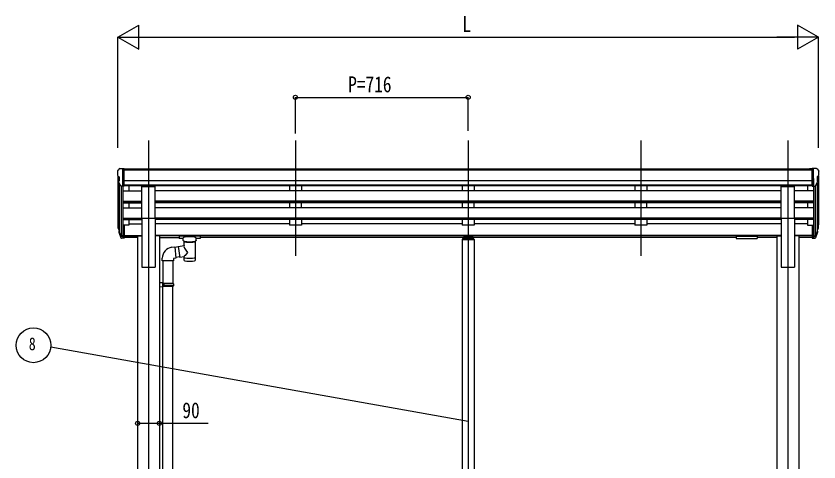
# Model space of a CAD drawing. Units: millimetres, scale not verified. Extents: x -10512 to 10512, y -7425 to 7425.
# Drawn here: x -2109 to 1219, y -2458 to -610 of the extents above; entities that cross this region are included whole.
import ezdxf
from ezdxf.enums import TextEntityAlignment as Align

# ---------------------------------------------------------------- set-up
doc = ezdxf.new("R2010")
doc.units = ezdxf.units.MM
doc.header["$LTSCALE"] = 30
for name, color, linetype in [('0-3_YKK_12', 2, 'Continuous'), ('0-4_YKK_13', 4, 'Continuous'), ('0-5_YKK_A1', 4, 'Continuous'), ('0-6_YKK_D', 6, 'Continuous')]:
    doc.layers.add(name, color=color, linetype=linetype)
doc.styles.add('ＭＳ ゴシック', font='')
doc.styles.get('ＭＳ ゴシック').set_extended_font_data('MS Gothic')

msp = doc.modelspace()

# ---------------------------------------------------------------- linework, layer by layer
at = {"layer": '0-3_YKK_12'}
for p, q in [((-950.74, -1126.46), (-950.74, -1603.98)), ((-234.74, -1126.46), (-234.74, -1603.98)), ((481.26, -1126.46), (481.26, -1603.98)), ((-234.74, -1530.87), (-234.74, -3957.73))]:
    msp.add_line(p, q, dxfattribs=at)
for points in [[(-1559.74, -1126.46), (-1559.74, -3650.86), (-1559.74, -4050.86), (-1559.74, -4300.86)], [(1090.26, -1126.46), (1090.26, -4050.86), (1090.26, -4300.86)]]:
    msp.add_lwpolyline(points, dxfattribs=at)
at = {"layer": '0-4_YKK_13'}
for p, q in [((-1688.74, -1252.22), (-1688.74, -1252.85)), ((-1681.83, -1243.41), (-1685.89, -1249.22)), ((-1678.74, -1242.85), (-1681.07, -1242.99)), ((-1678.74, -1242.85), (-1660.24, -1242.85)), ((-1666.74, -1315.83), (-1666.74, -1242.85)), ((-1660.24, -1242.85), (-1650.24, -1242.93)), ((-1660.24, -1314.83), (-1660.24, -1242.85)), ((-1650.24, -1244.45), (-1650.24, -1242.93)), ((1190.76, -1242.85), (1180.76, -1242.93)), ((1180.76, -1244.45), (1180.76, -1242.93)), ((1190.76, -1314.83), (1190.76, -1242.85)), ((1209.26, -1242.85), (1190.76, -1242.85)), ((1197.26, -1315.83), (1197.26, -1242.85)), ((1209.26, -1242.85), (1211.6, -1242.99)), ((1212.35, -1243.41), (1216.42, -1249.22)), ((1219.26, -1252.22), (1219.26, -1252.85)), ((-1686.2, -1274.03), (-1680.89, -1277.1)), ((-1680.74, -1277.36), (-1680.74, -1293.64)), ((1211.26, -1277.36), (1211.26, -1293.64)), ((1216.73, -1274.03), (1211.41, -1277.1)), ((-1674.36, -1314.02), (-1683.36, -1298.42)), ((-1666.74, -1315.83), (-1671.95, -1315.51)), ((-1660.24, -1314.83), (-1666.74, -1314.83)), ((-1532.24, -1448.29), (-1532.24, -1316.49)), ((1117.76, -1448.29), (1117.76, -1316.49)), ((1190.76, -1314.83), (1197.26, -1314.83)), ((1197.26, -1315.83), (1202.47, -1315.51)), ((1204.89, -1314.02), (1213.89, -1298.42)), ((-1587.24, -1448.29), (-1532.24, -1448.29)), ((1062.76, -1448.29), (1117.76, -1448.29)), ((-1685.64, -1490.76), (-1681.76, -1498.71)), ((-1685.04, -1489.38), (-1681.76, -1496.45)), ((-1666.74, -1476.57), (-1666.74, -1531.34)), ((-1660.24, -1476.57), (-1666.74, -1476.57)), ((-1660.24, -1476.57), (-1660.24, -1530.6)), ((1190.76, -1476.57), (1190.76, -1530.6)), ((1190.76, -1476.57), (1197.26, -1476.57)), ((1197.26, -1476.57), (1197.26, -1531.34)), ((1215.57, -1489.38), (1212.29, -1496.45)), ((1216.17, -1490.76), (1212.29, -1498.71)), ((-1683.33, -1502.03), (-1682.99, -1506.44)), ((-1682.99, -1506.44), (-1674.18, -1529.99)), ((-1682.37, -1505.87), (-1674.18, -1522.05)), ((-1673.17, -1520.92), (-1680.93, -1505.52)), ((-1666.74, -1521.6), (-1671.87, -1521.6)), ((-1666.74, -1523.41), (-1671.58, -1523.41)), ((-1660.24, -1516.7), (-1666.74, -1516.7)), ((-1660.24, -1521.58), (-1666.74, -1521.58)), ((-1660.24, -1530.6), (-1666.74, -1530.6)), ((-1432.74, -1521.15), (-1432.74, -1531.91)), ((-1347.74, -1520.49), (-1430.74, -1520.49)), ((-1347.74, -1522.66), (-1430.74, -1522.66)), ((-1416.24, -1539.38), (-1416.24, -1529.11)), ((-1362.24, -1539.38), (-1362.24, -1529.11)), ((-1345.74, -1521.15), (-1345.74, -1531.91)), ((-1345.74, -1521.34), (-1345.74, -1522.88)), ((-257.24, -1530.4), (-257.24, -1534.86)), ((-254.74, -1527.83), (-253.24, -1527.83)), ((-254.74, -1530.34), (-254.74, -1534.86)), ((-254.74, -1530.34), (-253.24, -1530.34)), ((-216.24, -1521.91), (-253.24, -1521.91)), ((-253.24, -1521.91), (-253.24, -1530.34)), ((-253.24, -1524.4), (-216.24, -1524.4)), ((-250.64, -1526.83), (-250.64, -1527.31)), ((-247.19, -1528.72), (-247.19, -1529.05)), ((-245.23, -1528.4), (-245.23, -1528.73)), ((-244.74, -1527.48), (-244.74, -1530.17)), ((-244.25, -1528.4), (-244.25, -1528.73)), ((-242.29, -1529.05), (-242.29, -1528.72)), ((-238.84, -1526.83), (-238.84, -1527.31)), ((-230.64, -1526.83), (-230.64, -1527.31)), ((-227.19, -1528.72), (-227.19, -1529.05)), ((-225.23, -1528.4), (-225.23, -1528.73)), ((-224.74, -1527.48), (-224.74, -1530.17)), ((-224.25, -1528.4), (-224.25, -1528.73)), ((-222.29, -1529.05), (-222.29, -1528.72)), ((-218.84, -1526.83), (-218.84, -1527.31)), ((-216.24, -1521.91), (-216.24, -1530.34)), ((-216.24, -1527.83), (-214.74, -1527.83)), ((-216.24, -1530.34), (-214.74, -1530.34)), ((-214.74, -1530.34), (-214.74, -1534.86)), ((-212.24, -1534.86), (-212.24, -1530.4)), ((876.26, -1521.15), (876.26, -1531.91)), ((876.26, -1521.34), (876.26, -1522.88)), ((878.26, -1520.49), (961.26, -1520.49)), ((878.26, -1522.66), (961.26, -1522.66)), ((963.26, -1521.15), (963.26, -1531.91)), ((1190.76, -1516.7), (1197.26, -1516.7)), ((1190.76, -1521.58), (1197.26, -1521.58)), ((1190.76, -1530.6), (1197.26, -1530.6)), ((1197.26, -1521.6), (1202.4, -1521.6)), ((1197.26, -1523.41), (1202.11, -1523.41)), ((1203.7, -1520.92), (1211.45, -1505.52)), ((1212.9, -1505.87), (1204.71, -1522.05)), ((1213.52, -1506.44), (1204.71, -1529.99)), ((1213.86, -1502.03), (1213.52, -1506.44)), ((-1666.74, -1531.34), (-1671.58, -1531.34)), ((-1437.36, -1565.36), (-1412.14, -1561.45)), ((-1416.24, -1532.57), (-1430.74, -1532.57)), ((-1412.14, -1561.45), (-1412.14, -1543.87)), ((-1366.34, -1543.88), (-1366.32, -1624.17)), ((-1347.74, -1532.57), (-1362.24, -1532.57)), ((-260.24, -1536.36), (-260.24, -1537.86)), ((-209.24, -1537.86), (-260.24, -1537.86)), ((-210.74, -1534.86), (-258.74, -1534.86)), ((-254.74, -1532.24), (-214.74, -1532.24)), ((-209.24, -1536.36), (-209.24, -1537.86)), ((878.26, -1532.57), (961.26, -1532.57)), ((1197.26, -1531.34), (1202.11, -1531.34)), ((-1463.1, -1568.92), (-1450.58, -1567.36)), ((-1437.07, -1567.24), (-1450.41, -1569.31)), ((-1437.36, -1565.36), (-1430.34, -1610.62)), ((-1502.5, -1624.93), (-1502.5, -1614.02)), ((-1456.5, -1624.93), (-1502.5, -1624.93)), ((-1500.54, -1624.93), (-1500.54, -1716.23)), ((-1458.54, -1624.93), (-1458.54, -1718.79)), ((-1430.63, -1608.74), (-1446.74, -1611.24)), ((-1412.14, -1607.8), (-1430.34, -1610.62)), ((-1412.15, -1624.17), (-1412.14, -1607.55)), ((-1498.54, -1716.29), (-1514.54, -1715.82)), ((-1514.54, -1715.82), (-1514.54, -1733.76)), ((-1498.54, -1718.29), (-1500.54, -1718.29)), ((-1457.54, -1718.79), (-1500.54, -1718.79)), ((-1456.54, -1720.79), (-1500.54, -1720.79)), ((-1456.54, -1728.79), (-1500.54, -1728.79)), ((-1498.54, -1718.29), (-1498.54, -1716.29)), ((-1496.06, -1720.79), (-1495.63, -1718.79)), ((-1456.54, -1720.79), (-1457.54, -1718.79)), ((-1456.54, -1728.79), (-1457.54, -1730.79)), ((-1456.54, -1720.79), (-1456.54, -1728.79)), ((-1498.54, -1733.29), (-1514.54, -1733.76)), ((-1457.54, -1730.79), (-1500.54, -1730.79)), ((-1500.54, -2575.49), (-1500.54, -1733.35)), ((-1498.54, -1733.29), (-1498.54, -1731.29)), ((-1458.54, -2578.04), (-1458.54, -1730.79))]:
    msp.add_line(p, q, dxfattribs=at)
for points in [[(-1587.24, -1448.29), (-1587.24, -1316.49), (-1532.24, -1316.49)], [(1062.76, -1448.29), (1062.76, -1316.49), (1117.76, -1316.49)], [(-1430.74, -1520.49), (-1431.09, -1520.49), (-1431.62, -1520.52), (-1432.07, -1520.57), (-1432.37, -1520.64), (-1432.54, -1520.74), (-1432.66, -1520.88), (-1432.73, -1521.06), (-1432.74, -1521.15)], [(-1345.74, -1521.15), (-1345.77, -1520.95), (-1345.86, -1520.82), (-1345.96, -1520.72), (-1346.06, -1520.66), (-1346.18, -1520.62), (-1346.47, -1520.56), (-1346.96, -1520.51), (-1347.5, -1520.49), (-1347.74, -1520.49)], [(-246.21, -1528.95), (-246.01, -1528.98), (-245.94, -1528.98), (-245.83, -1528.98), (-245.66, -1528.97), (-245.51, -1528.95), (-245.39, -1528.91), (-245.3, -1528.85), (-245.24, -1528.79)], [(-244.23, -1528.79), (-244.17, -1528.85), (-244.08, -1528.91), (-243.96, -1528.95), (-243.81, -1528.97), (-243.64, -1528.98), (-243.53, -1528.98), (-243.46, -1528.98), (-243.27, -1528.95)], [(-226.21, -1528.95), (-226.01, -1528.98), (-225.94, -1528.98), (-225.83, -1528.98), (-225.66, -1528.97), (-225.51, -1528.95), (-225.39, -1528.91), (-225.3, -1528.85), (-225.24, -1528.79)], [(-224.23, -1528.79), (-224.17, -1528.85), (-224.08, -1528.91), (-223.96, -1528.95), (-223.81, -1528.97), (-223.64, -1528.98), (-223.53, -1528.98), (-223.46, -1528.98), (-223.27, -1528.95)], [(876.26, -1521.15), (876.3, -1520.95), (876.38, -1520.82), (876.48, -1520.72), (876.58, -1520.66), (876.7, -1520.62), (877, -1520.56), (877.49, -1520.51), (878.03, -1520.49), (878.26, -1520.49)], [(961.26, -1520.49), (961.62, -1520.49), (962.15, -1520.52), (962.6, -1520.57), (962.9, -1520.64), (963.07, -1520.74), (963.19, -1520.88), (963.26, -1521.06), (963.26, -1521.15)], [(-1430.74, -1532.57), (-1431.09, -1532.57), (-1431.62, -1532.54), (-1432.07, -1532.49), (-1432.37, -1532.42), (-1432.54, -1532.32), (-1432.66, -1532.18), (-1432.73, -1532), (-1432.74, -1531.91)], [(-1412.14, -1543.87), (-1412.37, -1543.78), (-1413.72, -1543.04), (-1414.84, -1542.19), (-1415.59, -1541.33), (-1416.06, -1540.43), (-1416.23, -1539.54)], [(-1362.28, -1539.32), (-1362.25, -1539.68), (-1362.5, -1540.64), (-1363.02, -1541.52), (-1363.82, -1542.36), (-1364.94, -1543.16), (-1366.34, -1543.88)], [(-1345.74, -1531.91), (-1345.77, -1532.1), (-1345.86, -1532.24), (-1345.96, -1532.34), (-1346.06, -1532.4), (-1346.18, -1532.44), (-1346.47, -1532.5), (-1346.96, -1532.55), (-1347.5, -1532.57), (-1347.74, -1532.57)], [(876.26, -1531.91), (876.3, -1532.1), (876.38, -1532.24), (876.48, -1532.34), (876.58, -1532.4), (876.7, -1532.44), (877, -1532.5), (877.49, -1532.55), (878.03, -1532.57), (878.26, -1532.57)], [(961.26, -1532.57), (961.62, -1532.57), (962.15, -1532.54), (962.6, -1532.49), (962.9, -1532.42), (963.07, -1532.32), (963.19, -1532.18), (963.26, -1532), (963.26, -1531.91)], [(-1450.58, -1567.36), (-1446.57, -1613.19), (-1456.5, -1614.93), (-1456.5, -1624.93)], [(-1498.54, -1731.29), (-1500.54, -1731.29), (-1500.54, -1718.29)], [(-1496.06, -1720.79), (-1496.06, -1728.79), (-1495.63, -1730.79)]]:
    msp.add_lwpolyline(points, dxfattribs=at)
for centre, radius, start, end in [((-1685.74, -1252.22), 3, 93, 180), ((-1486.74, -1252.85), 202, 180, 184.94904), ((-1681.01, -1243.99), 1, 93.5, 145), ((1211.54, -1243.99), 1, 35, 86.5), ((1216.26, -1252.22), 3, 0, 87), ((1017.26, -1252.85), 202, 355.05096, 0), ((-1681.83, -1269.66), 6.18, 185.7035, 224.99897), ((-1680.77, -1296.92), 3, 94.7167, 210), ((-1681.04, -1293.64), 0.3, 274.7167, 0), ((-1681.04, -1277.36), 0.3, 0, 60), ((1211.56, -1277.36), 0.3, 120, 180), ((1211.56, -1293.64), 0.3, 180, 265.2833), ((1211.29, -1296.92), 3, 330, 85.2833), ((1212.36, -1269.66), 6.18, 315.00103, 354.2965), ((-1671.76, -1312.52), 3, 210, 266.5), ((1202.29, -1312.52), 3, 273.5, 330), ((-1657.55, -1481.64), 29.53, 186.50806, 197.98144), ((-1656.15, -1479.88), 30.41, 187.1552, 198.19734), ((1186.68, -1479.88), 30.41, 341.80266, 352.8448), ((1188.08, -1481.64), 29.53, 342.01856, 353.49194), ((-258.74, -1536.36), 1.5, 90, 180), ((-210.74, -1536.36), 1.5, 0, 90), ((-1456.59, -1614.37), 45.91, 98.14944, 179.55845)]:
    msp.add_arc(centre, radius, start, end, dxfattribs=at)
for centre, major_axis, ratio, start_param, end_param in [((-1598.08, -1482.07), (-89.06, 1.43), 0.57596, 6.1962358, 6.3678173), ((-1598.87, -1475.4), (87.93, 4.42), 0.541684, 3.0659337, 3.2228513), ((1129.4, -1475.4), (-87.93, 4.42), 0.541684, 3.060334, 3.2172517), ((1128.61, -1482.07), (89.06, 1.43), 0.57596, 6.1985533, 6.3701348), ((-1682.02, -1502.03), (1.3, 0), 0.90356, 1.3700892, 3.347195), ((-1596.1, -1485.84), (-89.07, 0), 0.90356, 0.2056023, 0.2515348), ((-1596.82, -1481.98), (-88.05, 0), 0.90356, 0.2662965, 0.3003836), ((-1671.58, -1520.7), (-3, 0), 0.90356, 0.5235988, 1.5707963), ((-1671.58, -1528.63), (3, 0), 0.90356, 3.6651914, 4.712389), ((-1671.87, -1520.25), (-1.5, 0), 0.90356, 0.5235988, 1.5707963), ((-1430.74, -1522.88), (-2, 0), 0.109601, 4.712389, 6.2831853), ((-1389.24, -1529.11), (-27, 0), 0.122176, 3.1415927, 6.2831853), ((-1347.74, -1522.88), (-2, 0), 0.109601, 3.1415927, 4.712389), ((-254.74, -1530.4), (0, 2.57), 0.97237, 6.2831853, 7.8539816), ((-244.74, -1526.83), (5.9, 0), 0.342073, 0, 3.1415927), ((-244.74, -1521.55), (8.02, 0), 0.939674, 4.4018361, 4.5279947), ((-244.74, -1521.88), (8.02, 0), 0.939674, 4.4018361, 4.5279947), ((-244.74, -1520.88), (8.02, 0), 0.939674, 4.6512338, 4.7735441), ((-244.74, -1521.55), (-8.02, 0), 0.939674, 1.7551906, 1.8813492), ((-244.74, -1521.88), (-8.02, 0), 0.939674, 1.7551906, 1.8813492), ((-224.74, -1526.83), (5.9, 0), 0.342073, 0, 3.1415927), ((-224.74, -1521.55), (8.02, 0), 0.939674, 4.4018361, 4.5279947), ((-224.74, -1521.88), (8.02, 0), 0.939674, 4.4018361, 4.5279947), ((-224.74, -1520.88), (8.02, 0), 0.939674, 4.6512338, 4.7735441), ((-224.74, -1521.55), (-8.02, 0), 0.939674, 1.7551906, 1.8813492), ((-224.74, -1521.88), (-8.02, 0), 0.939674, 1.7551906, 1.8813492), ((-214.74, -1530.4), (0, 2.57), 0.97237, 4.712389, 6.2831853), ((878.26, -1522.88), (2, 0), 0.109601, 1.5707963, 3.1415927), ((961.26, -1522.88), (2, 0), 0.109601, 0, 1.5707963), ((1202.11, -1520.7), (3, 0), 0.90356, 4.712389, 5.7595865), ((1202.11, -1528.63), (-3, 0), 0.90356, 1.5707963, 2.6179939), ((1202.4, -1520.25), (1.5, 0), 0.90356, 4.712389, 5.7595865), ((1127.35, -1481.98), (88.05, 0), 0.90356, 5.9828017, 6.0168888), ((1212.55, -1502.03), (-1.3, 0), 0.90356, 2.9359903, 4.9130961), ((1126.63, -1485.84), (89.07, 0), 0.90356, 6.0316505, 6.077583), ((-1400.24, -1539.38), (-16, 0), 0.361356, 0, 0.0194874), ((-1389.24, -1587.99), (22.81, -26.62), 0.234429, 3.1563334, 4.5976381), ((-1389.22, -1544.33), (-22.92, 0.42), 0.07247, 0.0008089, 1.5716053), ((-1389.22, -1545.96), (-22.92, 0.42), 0.07247, 0.0008089, 1.5716053), ((-1389.25, -1544.33), (22.91, 0.42), 0.072511, 4.711586, 6.2823824), ((-1389.25, -1545.96), (22.91, 0.42), 0.072511, 4.711586, 6.2823824), ((-1391.79, -1585.35), (-20.32, -22.25), 0.045535, 4.9756507, 6.2441899), ((-1389.24, -1624.17), (-22.92, 0), 0.101955, 6.2829723, 9.4248207), ((-1389.24, -1611.73), (-22.91, 0), 0.122865, 6.2831853, 9.424778)]:
    msp.add_ellipse(centre, major_axis=major_axis, ratio=ratio, start_param=start_param, end_param=end_param, dxfattribs=at)
for centre in [(-244.74, -1527.31), (-224.74, -1527.31)]:
    msp.add_ellipse(centre, major_axis=(5.9, 0), ratio=0.342073, dxfattribs=at)
at = {"layer": '0-5_YKK_A1'}
for p, q in [((1190.76, -1244.45), (-1660.24, -1244.45)), ((1190.76, -1249.67), (-1660.24, -1249.67)), ((-1686.74, -1273.42), (-1686.74, -1476.21)), ((-1666.74, -1283.95), (-1666.74, -1476.57)), ((1190.76, -1293.2), (-1660.24, -1293.2)), ((1197.26, -1283.95), (1197.26, -1476.57)), ((1217.26, -1273.42), (1217.26, -1476.21)), ((-1681.76, -1301.19), (-1681.76, -1502.91)), ((-1672.74, -1315.36), (-1672.74, -1521.35)), ((1190.76, -1311.05), (-1660.24, -1311.05)), ((1190.76, -1314.3), (-1660.24, -1314.3)), ((-1641.74, -1314.3), (-1641.74, -1334.88)), ((-975.74, -1314.4), (-975.74, -1334.88)), ((-925.74, -1314.4), (-925.74, -1334.88)), ((-259.74, -1314.4), (-259.74, -1334.88)), ((-209.74, -1314.4), (-209.74, -1334.88)), ((456.26, -1314.4), (456.26, -1334.88)), ((506.26, -1314.4), (506.26, -1334.88)), ((1172.26, -1314.3), (1172.26, -1334.88)), ((1203.27, -1315.36), (1203.27, -1521.35)), ((1212.29, -1301.19), (1212.29, -1502.91)), ((-1666.74, -1334.88), (-1587.24, -1334.88)), ((1062.76, -1334.88), (-1532.24, -1334.88)), ((-925.74, -1334.88), (-975.74, -1334.88)), ((-209.74, -1334.88), (-259.74, -1334.88)), ((506.26, -1334.88), (456.26, -1334.88)), ((1197.26, -1334.88), (1117.76, -1334.88)), ((-1666.74, -1378.24), (-1587.24, -1378.24)), ((-1666.74, -1379.74), (-1587.24, -1379.74)), ((-1666.74, -1384.05), (-1587.24, -1384.05)), ((-1641.74, -1384.05), (-1641.74, -1404.98)), ((1062.76, -1378.24), (-1532.24, -1378.24)), ((1062.76, -1379.74), (-1532.24, -1379.74)), ((1062.76, -1384.05), (-1532.24, -1384.05)), ((-975.74, -1384.05), (-975.74, -1404.98)), ((-925.74, -1404.98), (-925.74, -1384.05)), ((-259.74, -1384.05), (-259.74, -1404.98)), ((-209.74, -1404.98), (-209.74, -1384.05)), ((456.26, -1384.05), (456.26, -1404.98)), ((506.26, -1404.98), (506.26, -1384.05)), ((1197.26, -1378.24), (1117.76, -1378.24)), ((1197.26, -1379.74), (1117.76, -1379.74)), ((1197.26, -1384.05), (1117.76, -1384.05)), ((1172.26, -1384.05), (1172.26, -1404.98)), ((-1666.74, -1404.98), (-1587.24, -1404.98)), ((1062.76, -1404.98), (-1532.24, -1404.98)), ((-925.74, -1404.98), (-975.74, -1404.98)), ((-209.74, -1404.98), (-259.74, -1404.98)), ((506.26, -1404.98), (456.26, -1404.98)), ((1197.26, -1404.98), (1117.76, -1404.98)), ((-1666.74, -1448.34), (-1587.24, -1448.34)), ((-1666.74, -1449.84), (-1587.24, -1449.84)), ((-1666.74, -1454.16), (-1587.24, -1454.16)), ((-1641.74, -1454.16), (-1641.74, -1477.2)), ((-1587.24, -1448.29), (-1587.24, -1650.86)), ((-1532.24, -1448.29), (-1532.24, -1650.86)), ((1062.76, -1448.34), (-1532.24, -1448.34)), ((1062.76, -1449.84), (-1532.24, -1449.84)), ((1062.76, -1454.16), (-1532.24, -1454.16)), ((-975.74, -1454.16), (-975.74, -1477.2)), ((-925.74, -1454.16), (-925.74, -1477.2)), ((-259.74, -1454.16), (-259.74, -1477.2)), ((-209.74, -1454.16), (-209.74, -1477.2)), ((456.26, -1454.16), (456.26, -1477.2)), ((506.26, -1454.16), (506.26, -1477.2)), ((1117.76, -1448.29), (1117.76, -1650.86)), ((1197.26, -1448.34), (1117.76, -1448.34)), ((1197.26, -1449.84), (1117.76, -1449.84)), ((1197.26, -1454.16), (1117.76, -1454.16)), ((1172.26, -1454.16), (1172.26, -1477.2)), ((-1641.74, -1477.2), (-1660.24, -1477.2)), ((-1641.74, -1472.26), (-1587.24, -1472.26)), ((-975.74, -1472.26), (-1532.24, -1472.26)), ((-925.74, -1477.2), (-975.74, -1477.2)), ((-259.74, -1472.26), (-925.74, -1472.26)), ((-209.74, -1477.2), (-259.74, -1477.2)), ((456.26, -1472.26), (-209.74, -1472.26)), ((506.26, -1477.2), (456.26, -1477.2)), ((1062.76, -1472.26), (506.26, -1472.26)), ((1172.26, -1472.26), (1117.76, -1472.26)), ((1172.26, -1477.2), (1190.76, -1477.2)), ((-1660.24, -1519.27), (-1587.24, -1519.27)), ((-1660.24, -1520.67), (-1587.24, -1520.67)), ((-1604.94, -1528.36), (-1660.24, -1528.36)), ((-1604.94, -1521.86), (-1587.24, -1521.86)), ((-1604.94, -1521.86), (-1604.94, -2623.86)), ((1062.76, -1519.27), (-1532.24, -1519.27)), ((1062.76, -1520.67), (-1532.24, -1520.67)), ((-1514.54, -1521.86), (-1532.24, -1521.86)), ((-1514.54, -1521.86), (-1514.54, -3650.86)), ((-1514.54, -1528.36), (-1432.74, -1528.36)), ((876.26, -1528.36), (-1345.74, -1528.36)), ((1045.06, -1528.36), (963.26, -1528.36)), ((1045.06, -1521.86), (1062.76, -1521.86)), ((1045.06, -1521.86), (1045.06, -3650.86)), ((1190.76, -1519.27), (1117.76, -1519.27)), ((1190.76, -1520.67), (1117.76, -1520.67)), ((1135.46, -1521.86), (1117.76, -1521.86)), ((1135.46, -1521.86), (1135.46, -2623.86)), ((1190.76, -1528.36), (1135.46, -1528.36)), ((-259.74, -1537.86), (-259.74, -3900.86)), ((-209.74, -1537.86), (-209.74, -3900.86)), ((-1587.24, -1650.86), (-1532.24, -1650.86))]:
    msp.add_line(p, q, dxfattribs=at)
msp.add_lwpolyline([(1062.76, -1448.29), (1062.76, -1650.86), (1117.76, -1650.86)], dxfattribs=at)
at = {"layer": '0-6_YKK_D'}
for p, q in [((-1686.74, -697.47), (-1600.13, -647.47)), ((-1600.13, -747.47), (-1600.13, -647.47)), ((1217.26, -697.47), (1130.66, -647.47)), ((1130.66, -647.47), (1130.66, -747.47)), ((-1686.74, -1157.04), (-1686.74, -696.47)), ((-1686.74, -697.47), (-1600.13, -747.47)), ((-1686.74, -697.47), (-1513.53, -697.47)), ((-1586.74, -697.47), (1117.26, -697.47)), ((1217.26, -697.47), (1044.06, -697.47)), ((1217.26, -697.47), (1130.66, -747.47)), ((1217.26, -1157.04), (1217.26, -696.47)), ((-950.74, -1097.57), (-950.74, -946.47)), ((-950.74, -947.47), (-234.74, -947.47)), ((-234.74, -1086.44), (-234.74, -946.47)), ((-234.54, -2291.5), (-1965.07, -1982.91))]:
    msp.add_line(p, q, dxfattribs=at)
msp.add_lwpolyline([(-1604.94, -2298.34), (-1514.54, -2298.34), (-1312.3, -2298.34)], dxfattribs=at)
for centre, radius in [((-950.74, -947.47), 8.5), ((-234.74, -947.47), 8.5), ((-2036.64, -1975.04), 72), ((-1604.94, -2298.34), 8.5), ((-1514.54, -2298.34), 8.5)]:
    msp.add_circle(centre, radius, dxfattribs=at)

# ---------------------------------------------------------------- texts
at = {"layer": '0-6_YKK_D', "style": 'ＭＳ ゴシック', "width": 0.8}
for s, height, p in [('L', 65.98, (-258.74, -696.17)), ('P=716', 65.98, (-731.94, -946.17)), ('8', 52.79, (-2055.84, -2011.04)), ('90', 65.98, (-1419.2, -2297.04))]:
    msp.add_text(s, height=height, dxfattribs=at).set_placement(p, align=Align.BOTTOM_LEFT)

doc.saveas('drawing.dxf')
